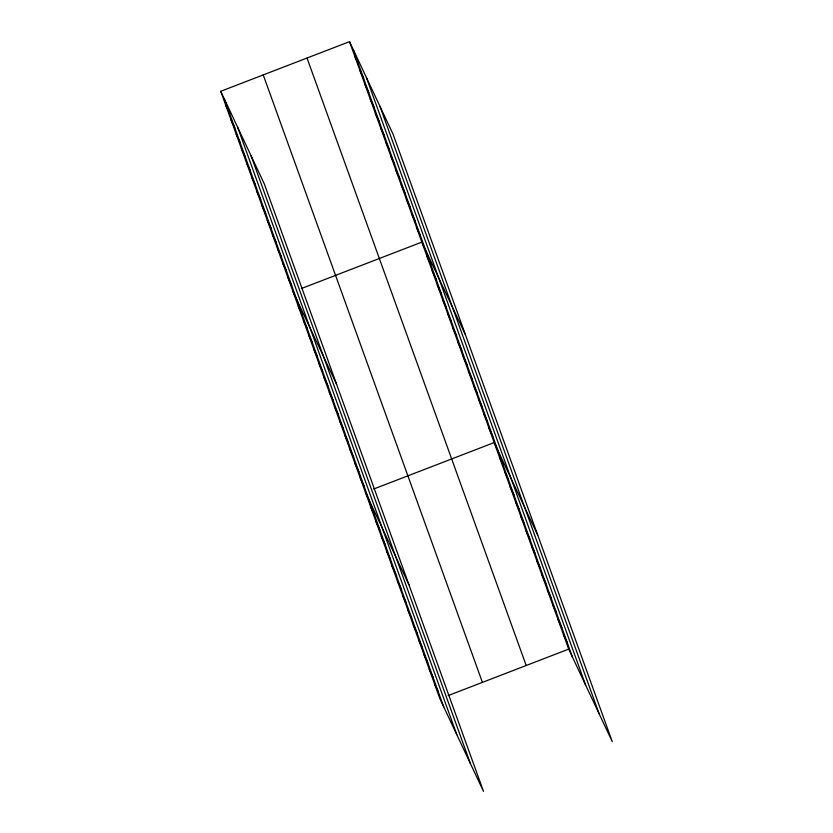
<?xml version="1.0" encoding="UTF-8"?>
<svg xmlns="http://www.w3.org/2000/svg" width="833" height="833" viewBox="0 0 833 833"><rect width="100%" height="100%" fill="white"/><g stroke="black" fill="none" stroke-linecap="round" stroke-linejoin="round"><path stroke-width="1.25" d="M220.724 91.297L264.3 183.885L483.484 791.35L439.907 698.752L220.724 91.297L349.516 41.65L393.093 134.248L612.276 741.703L568.7 649.115L349.516 41.65M301.327 288.572L421.852 242.111L465.418 334.71M373.653 489.033L494.177 442.573L537.754 535.171M448.175 695.576L568.7 649.115M354.681 55.967L358.45 63.964M359.856 70.284L363.615 78.281M365.021 84.602L368.78 92.598M370.185 98.929L373.944 106.916M375.35 113.246L379.109 121.233M380.514 127.564L384.273 135.56M385.679 141.881L389.448 149.878M390.854 156.198L394.613 164.195M396.019 170.515L399.778 178.512M401.183 184.843L404.942 192.829M406.348 199.16L410.107 207.146M411.512 213.477L415.282 221.474M416.677 227.794L420.446 235.791M427.017 256.429L430.776 264.425M432.181 270.746L435.94 278.743M437.346 285.073L441.105 293.06M442.51 299.391L446.28 307.387M447.685 313.708L451.444 321.705M452.85 328.025L456.609 336.022M458.015 342.342L461.774 350.339M463.179 356.659L466.938 364.656M468.344 370.987L472.103 378.973M473.508 385.304L477.278 393.291M478.683 399.621L482.442 407.618M483.848 413.939L487.607 421.935M489.013 428.256L492.772 436.253M499.498 457.327L503.267 465.324M504.829 472.082L508.588 480.079M510.15 486.836L513.909 494.833M515.471 501.591L519.23 509.577M520.792 516.335L524.551 524.332M526.112 531.09L529.882 539.086M531.444 545.844L535.202 553.841M536.764 560.599L540.523 568.595M542.085 575.353L545.844 583.35M547.406 590.108L551.175 598.094M552.727 604.852L556.496 612.849M558.058 619.606L561.817 627.603M563.379 634.361L567.138 642.358M225.899 105.614L229.658 113.6M231.064 119.931L234.823 127.928M236.228 134.248L239.987 142.245M241.393 148.566L245.152 156.562M246.558 162.883L250.327 170.88M251.722 177.2L255.492 185.197M256.897 191.528L260.656 199.514M262.062 205.845L265.821 213.842M267.226 220.162L270.985 228.159M272.391 234.479L276.15 242.476M277.556 248.796L281.325 256.793M282.731 263.113L286.49 271.11M287.895 277.441L291.654 285.427M293.06 291.758L336.626 384.346M298.224 306.075L301.983 314.072M303.389 320.393L307.148 328.389M308.554 334.71L312.323 342.707M313.729 349.027L317.488 357.024M318.893 363.355L322.652 371.341M324.058 377.672L327.817 385.658M329.222 391.989L332.981 399.986M334.387 406.306L338.156 414.303M339.552 420.623L343.321 428.62M344.727 434.941L348.486 442.937M349.891 449.258L353.65 457.255M355.056 463.585L358.815 471.572M360.22 477.903L363.979 485.889M365.385 492.22L408.961 584.808M370.716 506.974L374.475 514.961M376.037 521.729L379.796 529.715M381.358 536.473L385.117 544.47M386.679 551.227L390.438 559.224M391.999 565.982L395.769 573.979M397.331 580.736L401.089 588.733M402.651 595.491L406.41 603.477M407.972 610.245L411.731 618.232M413.293 624.989L417.062 632.986M418.614 639.744L422.383 647.741M423.945 654.499L427.704 662.495M429.266 669.253L433.025 677.25M434.587 684.008L438.345 691.994M379.952 106.322L599.135 713.787M366.416 77.563L585.599 685.028M353.275 49.647L572.458 657.112M307.013 58.029L526.196 665.494M263.228 74.908L482.411 682.373M251.16 155.969L470.343 763.434M237.624 127.199L456.807 734.664M224.493 99.283L443.677 706.748"/></g></svg>
